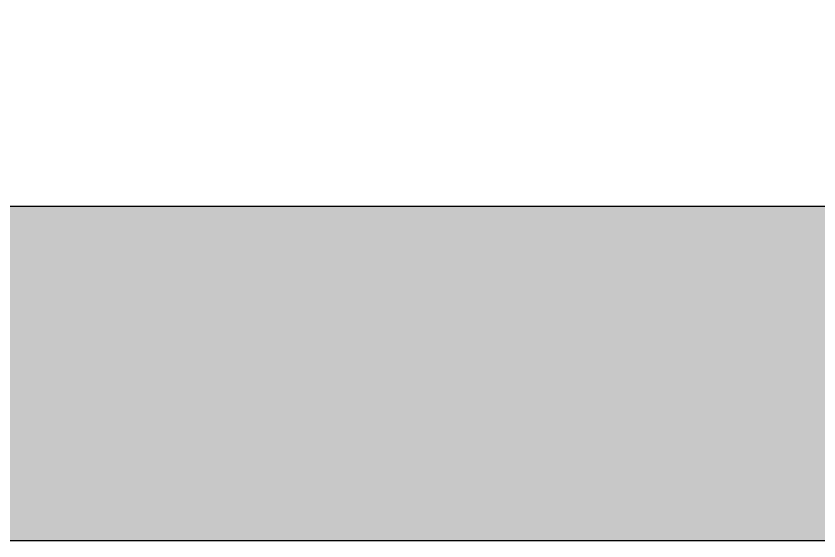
# Model space of a CAD drawing. Header units: millimetres. Extents: x 17886 to 18265, y -8727 to -7321.
# Drawn here: x 17946.189 to 17950.992, y -8155.193 to -8152.056 of the extents above; entities that cross this region are included whole.
import ezdxf

# ---------------------------------------------------------------- set-up
doc = ezdxf.new("R2010")
doc.units = ezdxf.units.MM
doc.layers.add('a_rahmen235', color=7, linetype='Continuous')

msp = doc.modelspace()

# ---------------------------------------------------------------- hatches: boundary and pattern name
h = msp.add_hatch()
h.set_pattern_fill('AR-CONC', color=4, scale=0.005)
h.set_pattern_definition([(50, (18029.7798, -370.6448), (0.910923345, -0.07969543), [0.09525, -1.04775]), (355, (18029.7798, -370.6448), (-0.17621711, 0.95528423), [0.0762, -0.83820292]), (100.451445, (18029.8557, -370.6514), (0.73470624, 0.87558876), [0.08095004, -0.89045122]), (46.1842, (18029.7798, -370.3908), (1.3553952, -0.21021164), [0.142875, -1.571625]), (96.635558, (18029.8928, -370.4083), (1.18702067, 1.23713062), [0.12142512, -1.33567804]), (351.184151, (18029.7798, -370.3908), (1.18702067, 1.23713062), [0.11429984, -1.25729866]), (21, (18029.9068, -370.4543), (0.758071956, -0.51132599), [0.09525, -1.04775]), (326, (18029.9068, -370.4543), (0.30901014, 0.92093983), [0.0762, -0.8382]), (71.451445, (18029.97, -370.4969), (1.0670821, 0.40961384), [0.08095004, -0.89044969]), (37.5, (18029.77982, -370.6448), (0.015443016, 0.422775194), [0, -0.82804, 0, -0.8509, 0, -0.841375]), (7.5, (18029.77982, -370.6448), (0.334098313, 0.500902874), [0, -0.48514, 0, -0.80899, 0, -0.320675]), (327.5, (18029.4966, -370.6448), (0.677952976, -0.02864372), [0, -0.3175, 0, -0.9906, 0, -1.31445]), (317.5, (18029.3696, -370.6448), (0.740645907, 0.127132455), [0, -0.41275, 0, -0.65786, 0, -0.93345])])
h.paths.add_polyline_path([(18003.43646, -8153.19343), (18003.43646, -8155.19343), (17903.43646, -8155.19343), (17903.43646, -8153.19343)])

# ---------------------------------------------------------------- linework, layer by layer
at = {"color": 4}
msp.add_line((17925.43646, -8153.19343), (18003.43646, -8153.19343), dxfattribs=at)
msp.add_lwpolyline([(18003.43646, -8155.19343), (17903.43646, -8155.19343), (17903.43646, -8153.19343), (18003.43646, -8153.19343)], close=True, dxfattribs=at)
at = {"layer": 'a_rahmen235'}
msp.add_lwpolyline([(17942.71646, -8153.19343), (17964.15646, -8153.19343), (17964.15646, -8151.99343), (17942.71646, -8151.99343)], close=True, dxfattribs=at)

doc.saveas('drawing.dxf')
